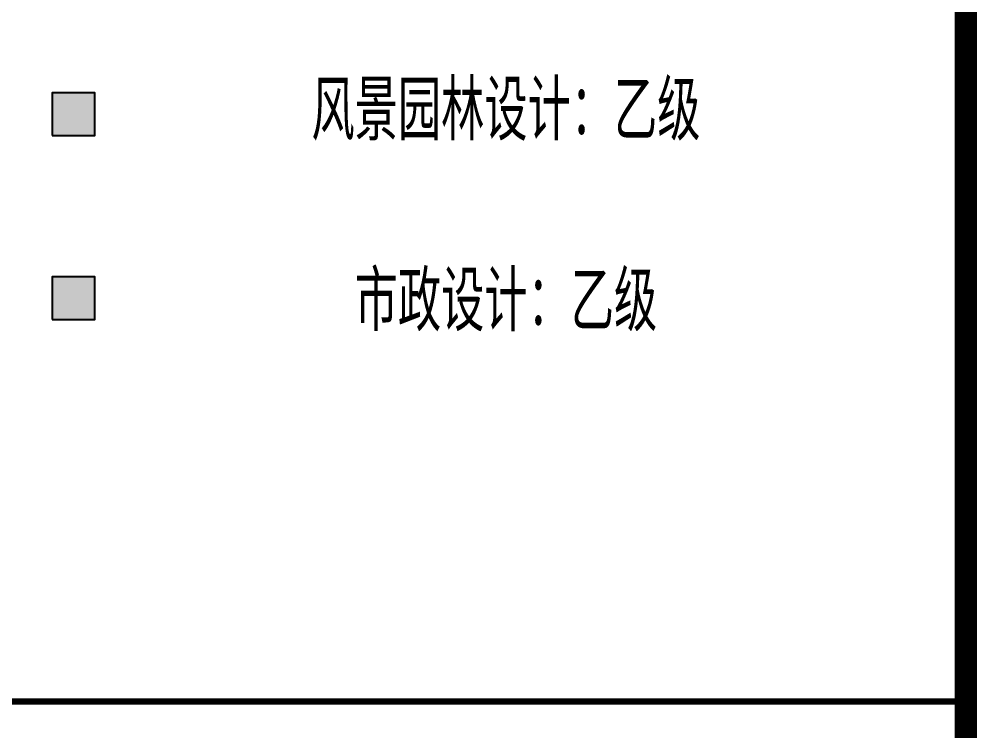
# Model space of a CAD drawing. Extents: x -737978 to 768813, y -372247 to 1140308.
# Drawn here: x -546485 to -545399, y -330599 to -329791 of the extents above; entities that cross this region are included whole.
import ezdxf
from ezdxf.enums import TextEntityAlignment as Align

# ---------------------------------------------------------------- set-up
doc = ezdxf.new("R2010")
doc.units = 0
doc.header["$LTSCALE"] = 1000
doc.header["$MEASUREMENT"] = 0
doc.layers.get('0').update_dxf_attribs({"linetype": 'CONTINUOUS'})
doc.layers.add('PUB_DIM', color=3, linetype='CONTINUOUS')
doc.layers.add('PUB_TITLE', color=4, linetype='CONTINUOUS')
doc.styles.add('-仿宋_GB2312', font='GBENOR.shx', dxfattribs={"bigfont": 'GBCBIG.shx'})

# ---------------------------------------------------------------- blocks, each defined once
blk = doc.blocks.new('TQ1')
at = {"layer": 'PUB_TITLE'}
for points in [[(-46611.5, -394766.4), (-46611.5, -394631.4), (-46746.5, -394631.4), (-46746.5, -394766.4)], [(-46611.5, -395349), (-46611.5, -395214), (-46746.5, -395214), (-46746.5, -395349)]]:
    blk.add_hatch(color=7, dxfattribs=at).paths.add_polyline_path(points)
at = {"layer": 'PUB_TITLE', "color": 7}
for points in [[(-46746.5, -394766.4), (-46611.5, -394766.4), (-46611.5, -394631.4), (-46746.5, -394631.4)], [(-46746.5, -395349), (-46611.5, -395349), (-46611.5, -395214), (-46746.5, -395214)]]:
    blk.add_lwpolyline(points, close=True, dxfattribs=at)
at = {"layer": 'PUB_TITLE', "const_width": 20}
blk.add_lwpolyline([(-49854.8, -396558.8), (-43854.8, -396558.8)], dxfattribs=at)
at = {"layer": 'PUB_TITLE', "color": 7, "style": '-仿宋_GB2312'}
for s, p in [('风景园林设计：乙级', (-45310.3, -394782.7)), ('市政设计：乙级', (-45310.3, -395386.5))]:
    blk.add_text(s, height=190, dxfattribs=at).set_placement(p, align=Align.CENTER)

msp = doc.modelspace()

# ---------------------------------------------------------------- linework, layer by layer
at = {"layer": 'PUB_DIM'}
msp.add_lwpolyline([(-547561.6, -324062.8), (-545411.3, -324062.8), (-545411.3, -338412.7), (-547561.6, -338412.7)], close=True, dxfattribs=at)
at = {"layer": 'PUB_TITLE', "const_width": 25}
msp.add_lwpolyline([(-565561.3, -338412.7), (-545411.3, -338412.7), (-545411.3, -324062.7), (-565561.3, -324062.7)], close=True, dxfattribs=at)

# ---------------------------------------------------------------- block references
at = {"xscale": 0.3583768702508217, "yscale": 0.3583768702508217, "zscale": 0.3583768702508217}
msp.add_blockref('TQ1', (-529694.8, -188448.1), dxfattribs=at)

doc.saveas('drawing.dxf')
